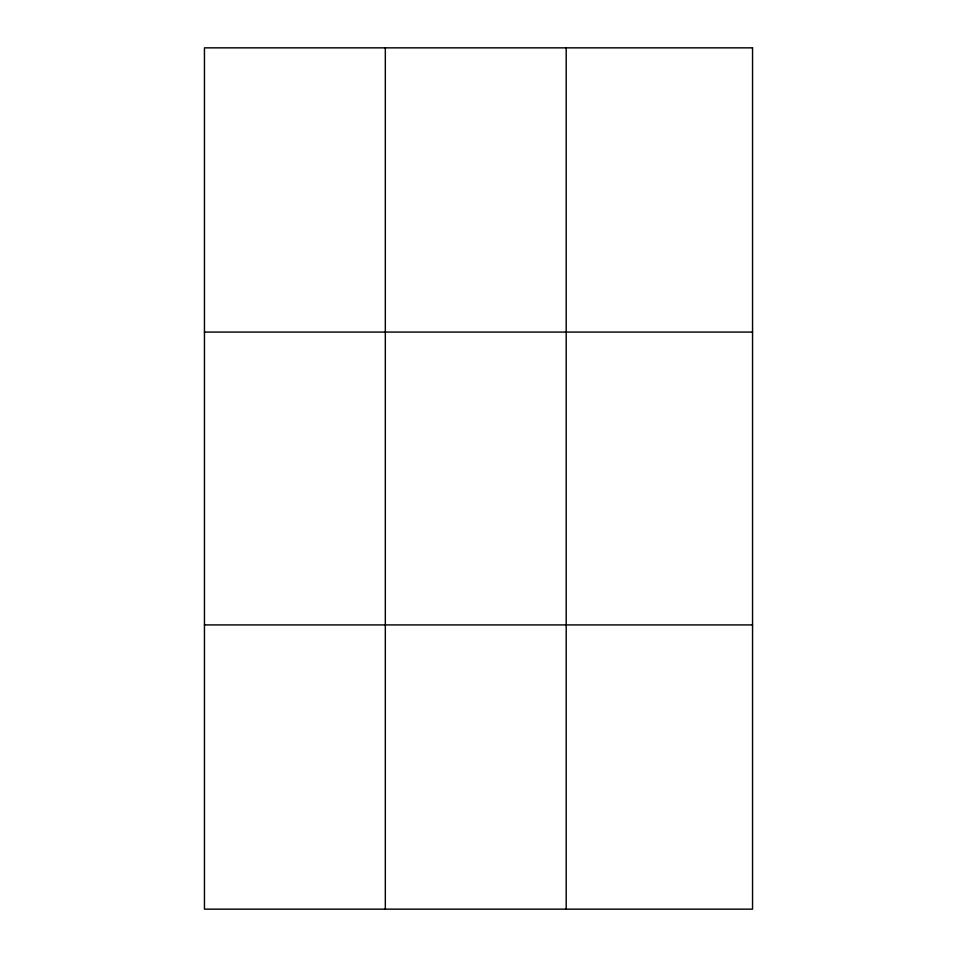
<?xml version="1.0" encoding="UTF-8"?>
<svg xmlns="http://www.w3.org/2000/svg" width="957" height="957" viewBox="0 0 957 957"><rect width="100%" height="100%" fill="white"/><g stroke="black" fill="none" stroke-linecap="round" stroke-linejoin="round"><path stroke-width="1.44" d="M385.324 47.85L385.324 909.15M566.197 47.85L566.197 909.15M204.451 332.079L752.549 332.079M204.451 624.921L752.549 624.921M752.549 47.85L752.549 909.15L204.451 909.15L204.451 47.85L752.549 47.85"/></g></svg>
